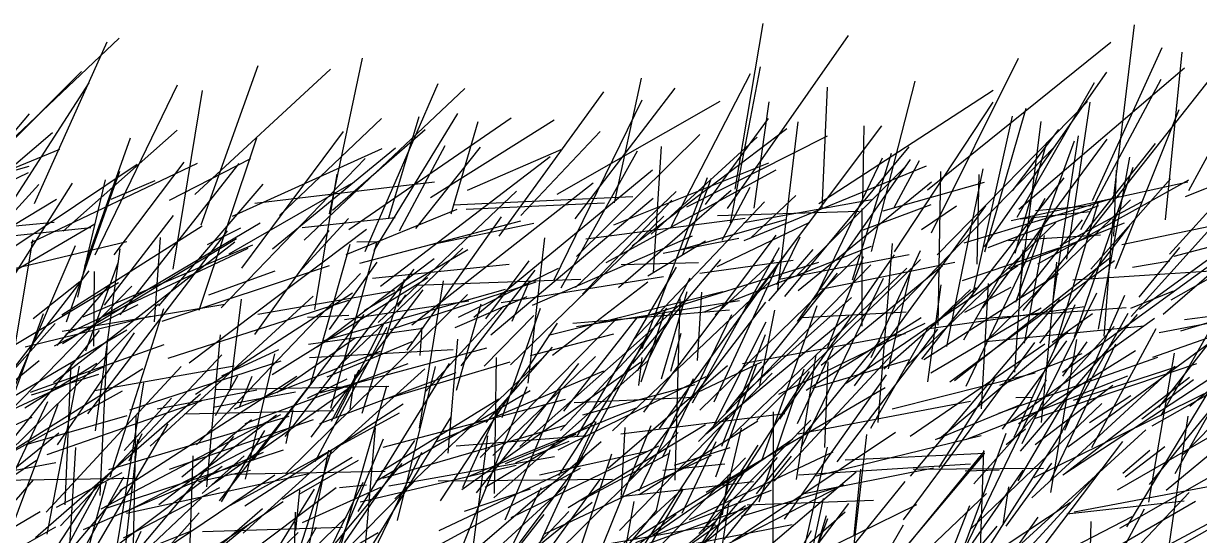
# Model space of a CAD drawing. Header units: metres. Extents: x 0 to 1019, y 0 to 619.
# Drawn here: x 125.5 to 253.4, y 562.3 to 617.9 of the extents above; entities that cross this region are included whole.
import ezdxf

# ---------------------------------------------------------------- set-up
doc = ezdxf.new("R2010")
doc.units = ezdxf.units.M

msp = doc.modelspace()

# ---------------------------------------------------------------- linework, layer by layer
at = {"color": 145}
for p, q in [((202.94, 599.94), (205.98, 617.94)), ((183.19, 590.01), (192.82, 609.64)), ((235.59, 597.63), (241.63, 598.17)), ((251.68, 571.1), (270.58, 590.2))]:
    msp.add_line(p, q, dxfattribs=at)
at = {"color": 65}
for p, q in [((202.09, 597.84), (215.25, 616.66)), ((177.57, 575.13), (181.75, 587.01)), ((231.74, 578.65), (240.68, 582.09)), ((232.41, 572.18), (234.52, 573.89)), ((201.73, 561.88), (209.06, 570.91))]:
    msp.add_line(p, q, dxfattribs=at)
at = {"color": 251}
for p, q in [((244.07, 598.56), (246.39, 617.8)), ((159.59, 560.77), (164.67, 572.8))]:
    msp.add_line(p, q, dxfattribs=at)
at = {"color": 119}
for p, q in [((116.34, 597.81), (135.9, 616.37)), ((156.4, 586.03), (160.89, 586.26)), ((237.25, 568.24), (244.33, 583.13)), ((209.24, 552.41), (212.86, 564.49)), ((226.67, 554.36), (246.13, 564.36))]:
    msp.add_line(p, q, dxfattribs=at)
at = {"color": 100}
for p, q in [((126.71, 598.39), (134.61, 615.95)), ((163.66, 593.28), (172.77, 608.17)), ((219.03, 597.6), (230.06, 600.69)), ((235.86, 591.84), (252.27, 600.94)), ((175.81, 585.84), (180.53, 592.16)), ((192.49, 566.76), (205.41, 574.75)), ((245.09, 569.07), (248.06, 571.56))]:
    msp.add_line(p, q, dxfattribs=at)
at = {"color": 114}
for p, q in [((223.86, 599.86), (243.81, 615.9)), ((177.94, 570.11), (185.63, 573.33))]:
    msp.add_line(p, q, dxfattribs=at)
at = {"color": 153}
for p, q in [((158.79, 597.27), (162.4, 614.19)), ((154.81, 552.68), (158.72, 571.57))]:
    msp.add_line(p, q, dxfattribs=at)
at = {"color": 235}
for p, q in [((224.29, 595.18), (233.74, 614.17)), ((173.68, 597.75), (188.7, 598.47))]:
    msp.add_line(p, q, dxfattribs=at)
at = {"color": 82}
for p, q in [((241.79, 598.7), (249.39, 615.35)), ((183.68, 571.6), (199.79, 579.59)), ((232.09, 555.33), (245.12, 572.5)), ((227.85, 553.25), (243.24, 570.03)), ((242.24, 557.11), (262.23, 567.8))]:
    msp.add_line(p, q, dxfattribs=at)
at = {"color": 233}
for p, q in [((249.76, 596.62), (251.56, 614.83)), ((152.56, 579.81), (169.48, 590.33))]:
    msp.add_line(p, q, dxfattribs=at)
at = {"color": 143}
for p, q in [((144.14, 599.36), (158.91, 612.98)), ((149.26, 591.37), (160.33, 606.22))]:
    msp.add_line(p, q, dxfattribs=at)
at = {"color": 95}
for p, q in [((144.83, 596.06), (151.05, 613.37)), ((229.74, 576.07), (230.5, 589.69)), ((188.93, 552.85), (204.76, 565.7))]:
    msp.add_line(p, q, dxfattribs=at)
at = {"color": 43}
for p, q in [((202.43, 596.27), (205.69, 613.24)), ((190.52, 591.75), (198.95, 591.96)), ((185.26, 585.36), (202.3, 586.82))]:
    msp.add_line(p, q, dxfattribs=at)
at = {"color": 22}
for p, q in [((233.78, 597.76), (251.81, 613.13)), ((144.54, 568.17), (150.21, 569.39))]:
    msp.add_line(p, q, dxfattribs=at)
at = {"color": 14}
for p, q in [((241.23, 594.99), (255.78, 613.38)), ((133.29, 592.79), (142.27, 611.29)), ((131.99, 586.05), (150.47, 593.89)), ((215.08, 554.29), (217.24, 573.29)), ((151.01, 551.19), (168.1, 568.23)), ((136.4, 562.04), (146.87, 567.53))]:
    msp.add_line(p, q, dxfattribs=at)
at = {"color": 30}
for p, q in [((115.01, 595.91), (131.83, 612.72)), ((169.79, 599.03), (183.25, 607.48))]:
    msp.add_line(p, q, dxfattribs=at)
at = {"color": 64}
for p, q in [((189.81, 598.45), (192.73, 612)), ((194.03, 590.9), (194.92, 604.57)), ((174.5, 586.04), (193.93, 602.04)), ((141.26, 581.56), (160.89, 587.86)), ((141.39, 569.51), (157.07, 574.9))]:
    msp.add_line(p, q, dxfattribs=at)
at = {"color": 2}
for p, q in [((196.01, 595.91), (204.61, 612.5)), ((230.06, 593.69), (243.38, 612.65)), ((225.96, 582.84), (229.93, 602.14)), ((198.96, 572.52), (217.68, 591.71)), ((223.9, 579.01), (225.33, 589.55)), ((173.03, 560.48), (180.3, 578.5))]:
    msp.add_line(p, q, dxfattribs=at)
at = {"color": 229}
for p, q in [((217.76, 593.15), (222.51, 611.67)), ((150.68, 584.13), (158.75, 595.44)), ((200.65, 576.83), (207.58, 591.71)), ((160.42, 585.76), (173.95, 587.79)), ((237.41, 583.32), (241.81, 586.42)), ((228.04, 572.72), (245.64, 579.64))]:
    msp.add_line(p, q, dxfattribs=at)
at = {"color": 42}
for p, q in [((233.62, 596.88), (242.02, 611.55)), ((211.63, 588.11), (218.97, 603.35)), ((207.79, 574.93), (220.25, 592.82)), ((205.58, 578.41), (207.25, 586.8)), ((128.07, 562.43), (131.6, 580.69)), ((247.16, 574.97), (252.8, 579.24))]:
    msp.add_line(p, q, dxfattribs=at)
at = {"color": 219}
for p, q in [((240.53, 595.56), (249.29, 611.88)), ((203.9, 594.35), (223.74, 602.46)), ((244.53, 567.25), (261.81, 577.2))]:
    msp.add_line(p, q, dxfattribs=at)
at = {"color": 191}
for p, q in [((121.43, 594.13), (132.66, 611.48)), ((174.36, 560.44), (176.01, 573.12)), ((117.91, 568.26), (137.86, 568.54))]:
    msp.add_line(p, q, dxfattribs=at)
at = {"color": 102}
for p, q in [((141.8, 591.25), (144.99, 610.67)), ((232.97, 596.53), (252.19, 600.73)), ((193.42, 590.53), (199.69, 594.32))]:
    msp.add_line(p, q, dxfattribs=at)
at = {"color": 181}
for p, q in [((156.05, 594.41), (173.51, 610.87)), ((196.86, 593.34), (208.46, 596.65)), ((239.12, 571.93), (257.08, 585.14))]:
    msp.add_line(p, q, dxfattribs=at)
at = {"color": 77}
for p, q in [((162.68, 593.16), (170.62, 611.44)), ((231.6, 575.6), (248.92, 581.68)), ((132.76, 559.94), (141.24, 574.45))]:
    msp.add_line(p, q, dxfattribs=at)
at = {"color": 39}
for p, q in [((177.25, 594.85), (188.64, 610.53)), ((147.87, 592.91), (161.21, 600.54)), ((196.32, 569.96), (202.39, 571.86)), ((154.84, 554.55), (155.11, 564.82))]:
    msp.add_line(p, q, dxfattribs=at)
at = {"color": 217}
for p, q in [((185.54, 596.73), (196.42, 610.9)), ((215.68, 590.07), (219.94, 603.85))]:
    msp.add_line(p, q, dxfattribs=at)
at = {"color": 200}
for p, q in [((212.02, 598.37), (231, 610.69)), ((210.1, 571.83), (219.08, 590.28)), ((168.65, 581.87), (168.87, 584.9))]:
    msp.add_line(p, q, dxfattribs=at)
at = {"color": 15}
for p, q in [((212.38, 597.87), (212.97, 611.04)), ((180.67, 581.87), (189.73, 584.23)), ((119.76, 573.87), (134.34, 580.68))]:
    msp.add_line(p, q, dxfattribs=at)
at = {"color": 124}
for p, q in [((183.55, 599.38), (201.29, 609.51)), ((199.71, 598.27), (206.57, 607.61)), ((161.78, 594.22), (164.3, 594.25)), ((241.75, 571.88), (248.75, 584.79)), ((211.36, 578.31), (221.86, 581.41))]:
    msp.add_line(p, q, dxfattribs=at)
at = {"color": 210}
for p, q in [((205.01, 597.87), (206.62, 609.44)), ((115.97, 590.98), (129.09, 598.84)), ((166.24, 587.18), (167.1, 588.46)), ((157.76, 574.48), (172.59, 580)), ((143.42, 555.45), (143.97, 570.96))]:
    msp.add_line(p, q, dxfattribs=at)
at = {"color": 58}
for p, q in [((220.26, 593.13), (231, 609.41)), ((175.19, 570.78), (190.14, 585.95)), ((181.64, 568.88), (193.4, 571.46)), ((204.22, 565.65), (217.99, 566.13))]:
    msp.add_line(p, q, dxfattribs=at)
at = {"color": 85}
for p, q in [((224.92, 592.81), (241.26, 609.46)), ((130.65, 546.41), (138.32, 562.78))]:
    msp.add_line(p, q, dxfattribs=at)
at = {"color": 245}
for p, q in [((239.03, 592.33), (241.57, 609.4)), ((196.39, 568.31), (196.94, 588.01)), ((154.35, 557.09), (159.04, 571.66)), ((237.61, 547.04), (247.48, 565.18))]:
    msp.add_line(p, q, dxfattribs=at)
at = {"color": 53}
for p, q in [((250.18, 592.87), (265.67, 609.93)), ((249.02, 576.22), (264.38, 595.96))]:
    msp.add_line(p, q, dxfattribs=at)
at = {"color": 195}
for p, q in [((110.74, 590), (126.18, 608.13)), ((180.9, 587.35), (198.3, 594.86)), ((173.11, 580.75), (181.17, 591.15)), ((185.49, 551.59), (204.04, 570.74))]:
    msp.add_line(p, q, dxfattribs=at)
at = {"color": 125}
for p, q in [((165.27, 596.83), (168.55, 607.85)), ((216.75, 585.05), (216.76, 597.84)), ((178.48, 580.85), (195.18, 597.02))]:
    msp.add_line(p, q, dxfattribs=at)
at = {"color": 252}
for p, q in [((228.7, 588.17), (233.11, 607.89)), ((170.88, 566.07), (183.59, 585.36)), ((146.43, 578.16), (165.25, 578.53)), ((117.37, 563.8), (129.34, 573.44)), ((162.65, 560.37), (163.81, 574.01))]:
    msp.add_line(p, q, dxfattribs=at)
at = {"color": 31}
for p, q in [((230.08, 593.13), (234.6, 608.76)), ((203.74, 581.01), (221.45, 584.24))]:
    msp.add_line(p, q, dxfattribs=at)
at = {"color": 101}
for p, q in [((244.3, 591.3), (251.22, 608.6)), ((251.41, 584.56), (268.95, 589.87)), ((134.79, 569.47), (154.42, 575.28))]:
    msp.add_line(p, q, dxfattribs=at)
at = {"color": 68}
for p, q in [((252.27, 599.81), (256.95, 608.37)), ((229.15, 585.84), (245.48, 587.08)), ((126.38, 577.59), (133.69, 579.83))]:
    msp.add_line(p, q, dxfattribs=at)
at = {"color": 175}
for p, q in [((153.35, 597.09), (164.46, 607.62)), ((186.34, 588.52), (196.04, 598.76))]:
    msp.add_line(p, q, dxfattribs=at)
at = {"color": 237}
for p, q in [((159.12, 597.65), (169.22, 606.41)), ((129.17, 582.95), (134.94, 589.58)), ((135.75, 561.39), (138.59, 578.9)), ((211.01, 545.86), (221.26, 563.47))]:
    msp.add_line(p, q, dxfattribs=at)
at = {"color": 27}
for p, q in [((160.92, 595.55), (178.56, 607.68)), ((238.29, 593.83), (247.12, 598.57)), ((206.61, 587.8), (211.4, 593.4))]:
    msp.add_line(p, q, dxfattribs=at)
at = {"color": 187}
for p, q in [((172.04, 597.26), (174.99, 607.29)), ((191.88, 583.58), (206.14, 598.56)), ((237.26, 566.97), (240.09, 583.61))]:
    msp.add_line(p, q, dxfattribs=at)
at = {"color": 46}
msp.add_line((191.71, 593.78), (208.57, 606.53), dxfattribs=at)
at = {"color": 40}
for p, q in [((204.07, 587.09), (218.9, 606.83)), ((228.9, 567.93), (244.18, 585)), ((199.74, 557.49), (203.61, 573.98)), ((111.19, 553.04), (129.01, 563.25))]:
    msp.add_line(p, q, dxfattribs=at)
at = {"color": 121}
for p, q in [((207.58, 588.99), (209.78, 607.25)), ((184.33, 555.71), (189.53, 571.16)), ((215.88, 562.35), (216.59, 569.51))]:
    msp.add_line(p, q, dxfattribs=at)
at = {"color": 73}
for p, q in [((216.82, 598.71), (216.97, 606.82)), ((148.68, 553.7), (157.16, 567.33))]:
    msp.add_line(p, q, dxfattribs=at)
at = {"color": 19}
for p, q in [((233.1, 599.77), (238.16, 606.43)), ((251.91, 599.15), (264.58, 604.18)), ((126.27, 577.89), (140.82, 583.06)), ((235.45, 568.61), (255.19, 578.32))]:
    msp.add_line(p, q, dxfattribs=at)
at = {"color": 248}
for p, q in [((233.84, 588.33), (236.22, 607.29)), ((246.02, 586.11), (263.4, 605.42)), ((147.04, 565.97), (151.78, 573.72)), ((172.46, 551.91), (184.84, 564.92))]:
    msp.add_line(p, q, dxfattribs=at)
at = {"color": 136}
for p, q in [((117.33, 596.43), (128.67, 606.1)), ((162.34, 575.58), (166.97, 590.16)), ((113.62, 568.24), (128.97, 585.33))]:
    msp.add_line(p, q, dxfattribs=at)
at = {"color": 182}
for p, q in [((129.84, 595.37), (142.23, 606.35)), ((140.59, 585.61), (158.79, 591.63)), ((125.69, 582.82), (139.28, 586.13)), ((207.16, 568.21), (219.99, 581.92))]:
    msp.add_line(p, q, dxfattribs=at)
at = {"color": 96}
for p, q in [((132.19, 591.58), (137.14, 605.53)), ((227.96, 569.31), (231.65, 569.43))]:
    msp.add_line(p, q, dxfattribs=at)
at = {"color": 123}
for p, q in [((144.62, 586.78), (150.88, 605.52)), ((233.75, 574.46), (246.47, 582.4)), ((220.02, 576.07), (235.57, 579.97))]:
    msp.add_line(p, q, dxfattribs=at)
at = {"color": 63}
for p, q in [((179.6, 597.08), (188.24, 606.2)), ((132.51, 575.52), (147.72, 595.43)), ((173.32, 567.51), (177.32, 576.37))]:
    msp.add_line(p, q, dxfattribs=at)
at = {"color": 138}
for p, q in [((185.68, 592.62), (199.08, 605.88)), ((149.61, 574.46), (167.35, 580.98))]:
    msp.add_line(p, q, dxfattribs=at)
at = {"color": 130}
for p, q in [((193.81, 595.06), (205.31, 605.59)), ((184, 589.21), (192.29, 604.1)), ((209.84, 568.89), (228.55, 570.07)), ((208.51, 552.26), (221.42, 568.16))]:
    msp.add_line(p, q, dxfattribs=at)
at = {"color": 108}
for p, q in [((197.68, 598.01), (212.99, 605.73)), ((135.36, 592.81), (143, 602.87)), ((207.48, 589.57), (210.02, 594.77)), ((233.73, 568.25), (239.26, 577.69)), ((195.07, 569.4), (201.82, 570.09))]:
    msp.add_line(p, q, dxfattribs=at)
at = {"color": 129}
for p, q in [((229.89, 587.06), (243.41, 605.39)), ((110.81, 594.4), (126.04, 601.77)), ((153.97, 573.06), (168, 591.24)), ((146.38, 575.35), (148.84, 579.67)), ((164.47, 549.36), (184.47, 567.7))]:
    msp.add_line(p, q, dxfattribs=at)
at = {"color": 70}
msp.add_line((233.45, 587.67), (239.86, 605.18), dxfattribs=at)
at = {"color": 164}
for p, q in [((237.54, 587.8), (240.3, 605.74)), ((195.04, 570.77), (202.56, 586.31)), ((199.79, 573.35), (215.31, 586.19)), ((162.13, 557.54), (168.84, 571.34)), ((193.42, 552.23), (201.68, 565.13)), ((242.04, 555.98), (254.28, 562.89))]:
    msp.add_line(p, q, dxfattribs=at)
at = {"color": 132}
for p, q in [((112.96, 597.52), (129.45, 604.28)), ((248.36, 581.69), (265.04, 587.56)), ((192.69, 579), (195.25, 586.49)), ((198.87, 577.87), (205.83, 581.18)), ((238.76, 569), (252.35, 579.49)), ((140.58, 560.63), (152.84, 568.88)), ((185.46, 547.35), (197.26, 567.31))]:
    msp.add_line(p, q, dxfattribs=at)
at = {"color": 33}
for p, q in [((148.26, 597), (164.54, 604.36)), ((220.24, 597.95), (222.99, 603.06))]:
    msp.add_line(p, q, dxfattribs=at)
at = {"color": 112}
for p, q in [((152.6, 593.46), (165.98, 604.43)), ((207.69, 577.65), (223.6, 585.36))]:
    msp.add_line(p, q, dxfattribs=at)
at = {"color": 47}
for p, q in [((166.41, 595.4), (171.37, 604.68)), ((233.36, 580.05), (234.25, 593.34)), ((121.15, 576.21), (132.64, 591.08)), ((192.71, 586), (212.02, 592)), ((238.8, 573.74), (245.32, 588.41)), ((173.96, 554.14), (186.73, 571.15))]:
    msp.add_line(p, q, dxfattribs=at)
at = {"color": 146}
for p, q in [((168.19, 595.65), (175.24, 604.52)), ((199.55, 586.62), (217.78, 593.76)), ((194.71, 573.93), (208.59, 593.09)), ((248, 567.83), (263.79, 587.23))]:
    msp.add_line(p, q, dxfattribs=at)
at = {"color": 155}
for p, q in [((173.82, 599.83), (184, 604.26)), ((223.52, 584.74), (240.95, 587.2))]:
    msp.add_line(p, q, dxfattribs=at)
at = {"color": 220}
for p, q in [((208.35, 588.28), (221.87, 604.55)), ((140.22, 587.27), (151.59, 600.48)), ((238.02, 572.82), (245.7, 586.47)), ((173.18, 567.3), (192.65, 581.13))]:
    msp.add_line(p, q, dxfattribs=at)
at = {"color": 201}
for p, q in [((219.96, 586.35), (237.62, 604.49)), ((164.34, 589.41), (182.8, 603.5)), ((148.48, 576.08), (164.33, 582.35)), ((148.07, 568.97), (164.86, 569.28)), ((206.81, 557.88), (222.71, 565.68))]:
    msp.add_line(p, q, dxfattribs=at)
at = {"color": 162}
for p, q in [((233.39, 593), (236.84, 605)), ((218.49, 574.57), (220.06, 594.04)), ((232.87, 574.7), (248.56, 585.92)), ((192.47, 578.59), (192.8, 581.64)), ((199.78, 567), (219.25, 578.39)), ((198.99, 562.5), (211.15, 574.85)), ((202.66, 561.7), (220.36, 573.53)), ((175.85, 551.33), (188.31, 568.49)), ((186.68, 555.62), (194.38, 565.01))]:
    msp.add_line(p, q, dxfattribs=at)
at = {"color": 61}
for p, q in [((234.25, 586.75), (248.67, 604.9)), ((149.01, 576.25), (150.4, 579.6)), ((225.43, 549.47), (235.88, 564.3))]:
    msp.add_line(p, q, dxfattribs=at)
at = {"color": 135}
for p, q in [((124.45, 593.66), (137.87, 602.64)), ((201.96, 575.67), (214.06, 590.81)), ((139.97, 555.26), (151.51, 565.23))]:
    msp.add_line(p, q, dxfattribs=at)
at = {"color": 17}
for p, q in [((126.33, 594.16), (144.45, 602.76)), ((209.66, 590.61), (221.57, 602.51)), ((136.45, 571.55), (141.61, 577.24)), ((190.93, 551.59), (207.53, 570.76))]:
    msp.add_line(p, q, dxfattribs=at)
at = {"color": 115}
for p, q in [((136.04, 586.27), (148.98, 602.73)), ((158.94, 576.13), (163.98, 594.25)), ((157.25, 570.33), (165.06, 584.95)), ((130.15, 554.85), (131.19, 571.86)), ((170.62, 568.23), (189.6, 568.42)), ((157.79, 558.98), (164.09, 562.62))]:
    msp.add_line(p, q, dxfattribs=at)
at = {"color": 180}
for p, q in [((141.41, 598.75), (150.24, 603.26)), ((209.73, 585.54), (221.99, 603.16)), ((214.78, 553.08), (229.96, 571.07)), ((130.28, 557.61), (136.43, 568.66))]:
    msp.add_line(p, q, dxfattribs=at)
at = {"color": 214}
for p, q in [((147, 587.06), (162.68, 603.26)), ((133.34, 573.69), (136.01, 593.44)), ((155.87, 563.7), (164.4, 567.57))]:
    msp.add_line(p, q, dxfattribs=at)
at = {"color": 205}
for p, q in [((189.75, 596.08), (206.58, 602.8)), ((145.52, 593.92), (149.14, 595.75)), ((179.49, 571.99), (197.31, 587.72))]:
    msp.add_line(p, q, dxfattribs=at)
at = {"color": 139}
for p, q in [((242.47, 584.71), (245.88, 603.42)), ((144.96, 566.85), (149.52, 570.94))]:
    msp.add_line(p, q, dxfattribs=at)
at = {"color": 76}
for p, q in [((249.51, 586.34), (269.33, 603.55)), ((122.54, 558.68), (129.28, 576.56)), ((233.69, 561.05), (247.6, 573.79))]:
    msp.add_line(p, q, dxfattribs=at)
at = {"color": 239}
for p, q in [((117.15, 599.94), (126.11, 602.44)), ((232.08, 563.45), (232.69, 567.6))]:
    msp.add_line(p, q, dxfattribs=at)
at = {"color": 140}
for p, q in [((130.19, 585.52), (136, 601.88)), ((126.8, 562.07), (144.75, 577.71)), ((203.03, 549.72), (215.3, 565.76))]:
    msp.add_line(p, q, dxfattribs=at)
at = {"color": 224}
for p, q in [((157.2, 586.88), (159.65, 601.58)), ((159.44, 575.04), (164.77, 585.45)), ((136.63, 564.88), (154.82, 574.17))]:
    msp.add_line(p, q, dxfattribs=at)
at = {"color": 92}
for p, q in [((188.91, 591.97), (207.4, 602.03)), ((226.29, 578.99), (244.19, 592.18)), ((224.21, 579.99), (236.23, 587.03)), ((171.72, 571.24), (172.76, 583.62))]:
    msp.add_line(p, q, dxfattribs=at)
at = {"color": 16}
msp.add_line((225.02, 585.16), (225.32, 601.86), dxfattribs=at)
at = {"color": 62}
for p, q in [((229.26, 591.79), (229.46, 601.55)), ((239.86, 583.88), (246.23, 602.33)), ((227.84, 594.1), (244.76, 599.17)), ((226.8, 579.15), (243.71, 592.49)), ((233.27, 573), (239.93, 587.39)), ((132.32, 553.97), (148.4, 573.05))]:
    msp.add_line(p, q, dxfattribs=at)
at = {"color": 240}
for p, q in [((244.11, 594.83), (244.43, 602.01)), ((130.03, 551.53), (134.55, 568.14))]:
    msp.add_line(p, q, dxfattribs=at)
at = {"color": 176}
for p, q in [((246.92, 586.91), (266.84, 601.39)), ((245.98, 587.02), (250.62, 588.88)), ((161.65, 558.34), (172.08, 575.25)), ((170.74, 552.47), (187.37, 565.92))]:
    msp.add_line(p, q, dxfattribs=at)
at = {"color": 158}
msp.add_line((120.95, 585), (130.85, 600.59), dxfattribs=at)
at = {"color": 225}
for p, q in [((123.91, 596.85), (127.18, 600.43)), ((140.04, 576.06), (150.89, 578.12))]:
    msp.add_line(p, q, dxfattribs=at)
at = {"color": 11}
for p, q in [((131.43, 588.19), (134.44, 600.96)), ((160.33, 581.17), (173.32, 593.51)), ((173.49, 564.96), (180.67, 567.38))]:
    msp.add_line(p, q, dxfattribs=at)
at = {"color": 122}
for p, q in [((135.05, 598.87), (139.85, 600.89)), ((199.09, 575.91), (216.43, 592.8)), ((192.14, 561.53), (206.9, 567.21))]:
    msp.add_line(p, q, dxfattribs=at)
at = {"color": 21}
for p, q in [((150.66, 598.41), (170.24, 600.73)), ((228.07, 578.54), (236.72, 596.68)), ((190.36, 562.84), (206.97, 579.93)), ((205.53, 565.95), (210.44, 580.42))]:
    msp.add_line(p, q, dxfattribs=at)
at = {"color": 137}
for p, q in [((167.76, 585.18), (187.49, 600.63)), ((164.65, 571.91), (184.48, 577.11)), ((136.61, 560.98), (137.94, 572.75))]:
    msp.add_line(p, q, dxfattribs=at)
at = {"color": 178}
for p, q in [((192.83, 582.62), (199.94, 601.22)), ((149.67, 568.41), (152.85, 582.04))]:
    msp.add_line(p, q, dxfattribs=at)
at = {"color": 197}
for p, q in [((197.19, 592.78), (200.34, 601.15)), ((239.68, 590.1), (255.25, 591.1)), ((122.95, 571.02), (133.78, 584.58))]:
    msp.add_line(p, q, dxfattribs=at)
at = {"color": 174}
msp.add_line((201.53, 594.4), (204.57, 600.15), dxfattribs=at)
at = {"color": 213}
msp.add_line((209.78, 588.94), (224.28, 600.73), dxfattribs=at)
at = {"color": 149}
msp.add_line((223.23, 581.46), (238.71, 601.17), dxfattribs=at)
at = {"color": 97}
msp.add_line((241.63, 591.24), (250.29, 601.08), dxfattribs=at)
at = {"color": 78}
for p, q in [((164.1, 585.44), (179.13, 599.72)), ((237.7, 582.64), (242.46, 598.55)), ((243.07, 583.98), (244.05, 596.71)), ((199.08, 590.8), (209.24, 592.22))]:
    msp.add_line(p, q, dxfattribs=at)
at = {"color": 165}
for p, q in [((172.25, 598.24), (191.79, 599.14)), ((177.46, 587.62), (195.15, 590.45))]:
    msp.add_line(p, q, dxfattribs=at)
at = {"color": 215}
for p, q in [((176.34, 584.12), (194, 598.96)), ((128.09, 571.1), (144.89, 576.92))]:
    msp.add_line(p, q, dxfattribs=at)
at = {"color": 90}
msp.add_line((185.56, 589.26), (196.5, 599.68), dxfattribs=at)
at = {"color": 223}
for p, q in [((190.23, 589.27), (202.5, 599.83)), ((162.56, 586.76), (173.86, 593.39)), ((127.97, 564.83), (142.68, 580.65)), ((165.26, 567.68), (183.26, 570.9))]:
    msp.add_line(p, q, dxfattribs=at)
at = {"color": 25}
for p, q in [((203.89, 596.31), (217.8, 598.82)), ((250.81, 569.03), (258.38, 582.5)), ((199.46, 562.85), (205.44, 572.13))]:
    msp.add_line(p, q, dxfattribs=at)
at = {"color": 89}
for p, q in [((204.67, 594.7), (209.55, 599.27)), ((234.04, 588.19), (240.72, 596.59)), ((179.07, 570.22), (184.88, 572.56))]:
    msp.add_line(p, q, dxfattribs=at)
at = {"color": 126}
for p, q in [((227.8, 583.58), (236.64, 598.96)), ((161.05, 576.02), (161.59, 579.78)), ((235.19, 566.4), (250.78, 580.7))]:
    msp.add_line(p, q, dxfattribs=at)
at = {"color": 116}
for p, q in [((230.09, 583.29), (245.93, 598.77)), ((120.73, 572.43), (137.29, 589.38)), ((220.79, 546.15), (228.46, 565.55))]:
    msp.add_line(p, q, dxfattribs=at)
at = {"color": 134}
msp.add_line((160.6, 592.85), (172.7, 597.75), dxfattribs=at)
at = {"color": 6}
for p, q in [((201, 597.08), (216.42, 597.54)), ((165.41, 584.7), (181.29, 589.86)), ((136.35, 544.26), (155.38, 562.64))]:
    msp.add_line(p, q, dxfattribs=at)
at = {"color": 238}
for p, q in [((215.9, 578.55), (230.22, 598.12)), ((201.83, 565.95), (211.02, 580.11)), ((148.04, 565.58), (166.42, 575.64)), ((157.33, 558.97), (166.71, 570.13)), ((226.5, 557.39), (231.43, 563.3)), ((133.46, 558.71), (143.85, 562.86))]:
    msp.add_line(p, q, dxfattribs=at)
at = {"color": 226}
for p, q in [((216.87, 595.53), (224.25, 598.29)), ((158.2, 583.48), (177.94, 589.08)), ((153.07, 577.84), (161.58, 583.78)), ((232, 573.87), (239, 583.47)), ((164.44, 569.3), (177.21, 577.15))]:
    msp.add_line(p, q, dxfattribs=at)
at = {"color": 75}
for p, q in [((223.22, 595.54), (227.01, 598.14)), ((195.09, 592.98), (203.34, 594.62)), ((190.44, 566.55), (204.92, 568.18))]:
    msp.add_line(p, q, dxfattribs=at)
at = {"color": 177}
for p, q in [((230.46, 593.6), (242.49, 598.15)), ((189.28, 555.56), (202.08, 575.13))]:
    msp.add_line(p, q, dxfattribs=at)
at = {"color": 243}
for p, q in [((233.92, 596.7), (241.55, 597.5)), ((172.12, 558.61), (188.36, 572.51))]:
    msp.add_line(p, q, dxfattribs=at)
at = {"color": 93}
for p, q in [((111.29, 594.67), (128.83, 596.35)), ((172.82, 586.04), (183.72, 591.37)), ((230.6, 561.19), (238.55, 573.6))]:
    msp.add_line(p, q, dxfattribs=at)
at = {"color": 142}
for p, q in [((114.5, 585.19), (133.28, 596.19)), ((250.69, 592.65), (266.68, 596.89)), ((213.03, 582.75), (216.9, 592.62)), ((168.17, 589.51), (186.13, 590.17)), ((159, 574.73), (162.01, 580.32))]:
    msp.add_line(p, q, dxfattribs=at)
at = {"color": 32}
for p, q in [((134.18, 586.17), (151.25, 596.27)), ((156.4, 577.23), (160.73, 579.33))]:
    msp.add_line(p, q, dxfattribs=at)
at = {"color": 86}
for p, q in [((134.34, 587.35), (141.83, 597.08)), ((143.54, 581.05), (162.81, 595.6)), ((227.35, 559.64), (236.79, 579.26))]:
    msp.add_line(p, q, dxfattribs=at)
at = {"color": 212}
for p, q in [((155.45, 590.88), (160.85, 596.76)), ((123.85, 594.83), (132.83, 595.79)), ((203.61, 564.39), (213.82, 567.47))]:
    msp.add_line(p, q, dxfattribs=at)
at = {"color": 67}
for p, q in [((155.84, 595.79), (165.96, 596.87)), ((184.76, 565.35), (199.71, 574.36))]:
    msp.add_line(p, q, dxfattribs=at)
at = {"color": 228}
for p, q in [((162.1, 591.89), (179.63, 596.51)), ((145.47, 567.58), (146.93, 584.12)), ((197.95, 559.27), (214.76, 567.84))]:
    msp.add_line(p, q, dxfattribs=at)
at = {"color": 49}
for p, q in [((167.24, 582.43), (177.51, 596.92)), ((193, 575.71), (207.38, 594.95)), ((139.76, 585.53), (140.41, 594.7)), ((212.03, 589.03), (226.82, 592)), ((146.83, 566.06), (157.26, 579.39)), ((159.9, 567.52), (162.83, 567.82))]:
    msp.add_line(p, q, dxfattribs=at)
at = {"color": 1}
for p, q in [((170.05, 593.97), (181.03, 596.25)), ((196.89, 552.91), (216.1, 569.23))]:
    msp.add_line(p, q, dxfattribs=at)
at = {"color": 50}
for p, q in [((186.7, 594.54), (204.02, 596.78)), ((158.81, 584.68), (163.97, 592.01)), ((225.16, 572.85), (239.11, 584.44))]:
    msp.add_line(p, q, dxfattribs=at)
at = {"color": 71}
for p, q in [((200.98, 591.52), (211.06, 596.36)), ((118.43, 573.9), (136.76, 584.65))]:
    msp.add_line(p, q, dxfattribs=at)
at = {"color": 120}
for p, q in [((221.57, 580.75), (237.8, 596.32)), ((241.47, 574.58), (245.98, 577.5))]:
    msp.add_line(p, q, dxfattribs=at)
at = {"color": 8}
for p, q in [((232.72, 591.31), (245.29, 596.27)), ((236.27, 574.59), (237.94, 592)), ((226, 556.17), (232.42, 573.41)), ((210.45, 566.87), (224.5, 569.65)), ((221.55, 551.22), (234.28, 569.39))]:
    msp.add_line(p, q, dxfattribs=at)
at = {"color": 236}
for p, q in [((244.99, 593.93), (260.54, 597.16)), ((189.59, 573.66), (206.83, 590.03)), ((181.35, 560.73), (187.8, 574.69))]:
    msp.add_line(p, q, dxfattribs=at)
at = {"color": 118}
for p, q in [((250.35, 587.92), (265.27, 596.39)), ((249.25, 575.3), (258.23, 591.01)), ((165.91, 566.27), (181.78, 581.38)), ((201.54, 564.56), (202.22, 568.89)), ((239.01, 564.66), (251.78, 566.07))]:
    msp.add_line(p, q, dxfattribs=at)
at = {"color": 72}
for p, q in [((129.67, 586.29), (144.93, 595.95)), ((128.79, 578.94), (148.49, 594.2)), ((163.48, 590.28), (178.36, 591.8)), ((119.46, 568.52), (138.5, 580.45)), ((119.48, 558.64), (128.15, 576.87)), ((162.15, 565.94), (179.12, 569.95)), ((200.81, 556.4), (202.28, 565.92)), ((205.51, 552.94), (211.22, 562.86))]:
    msp.add_line(p, q, dxfattribs=at)
at = {"color": 144}
msp.add_line((232.67, 594.35), (242.68, 594.96), dxfattribs=at)
at = {"color": 87}
for p, q in [((236.09, 583.22), (245.85, 595.99)), ((191.56, 568.45), (206.27, 587.67))]:
    msp.add_line(p, q, dxfattribs=at)
at = {"color": 5}
for p, q in [((121.26, 590.56), (136.74, 594.24)), ((132.3, 582.37), (135.85, 592.06)), ((130.03, 565.63), (130.7, 581.06)), ((131.15, 557.87), (147.11, 569.84)), ((221.33, 553.97), (239.37, 565.89))]:
    msp.add_line(p, q, dxfattribs=at)
at = {"color": 250}
msp.add_line((123.3, 575.56), (131.17, 593.81), dxfattribs=at)
at = {"color": 173}
msp.add_line((123.91, 578.73), (126.52, 594.45), dxfattribs=at)
at = {"color": 170}
for p, q in [((129.75, 583.18), (148.67, 594.57)), ((149.59, 565.51), (166.82, 576.6))]:
    msp.add_line(p, q, dxfattribs=at)
at = {"color": 28}
for p, q in [((156.74, 578.68), (161.05, 593.98)), ((128.88, 582.91), (137.99, 587.39)), ((183.94, 573.72), (193.33, 583.79)), ((129.55, 563.36), (147.1, 581.94))]:
    msp.add_line(p, q, dxfattribs=at)
at = {"color": 244}
for p, q in [((180.41, 578.86), (182.22, 594.66)), ((238.56, 580.04), (255.86, 592.64)), ((136.7, 564.73), (156.56, 569.03))]:
    msp.add_line(p, q, dxfattribs=at)
at = {"color": 151}
for p, q in [((234.41, 583.2), (236.59, 594.89)), ((185.72, 569.88), (193.62, 584.54)), ((228.55, 562.98), (242.82, 576.65))]:
    msp.add_line(p, q, dxfattribs=at)
at = {"color": 56}
for p, q in [((130.11, 584.17), (149.95, 593.54)), ((122.06, 570.17), (136.29, 578.02)), ((175.73, 567.56), (187.67, 574.74))]:
    msp.add_line(p, q, dxfattribs=at)
at = {"color": 127}
for p, q in [((157.44, 582.79), (170.19, 592.41)), ((165.32, 577.27), (178.46, 581.19)), ((164.61, 568.54), (184.42, 574.28))]:
    msp.add_line(p, q, dxfattribs=at)
at = {"color": 66}
for p, q in [((198.3, 576.7), (207.77, 593.59)), ((241.26, 547), (241.67, 563.81))]:
    msp.add_line(p, q, dxfattribs=at)
at = {"color": 141}
for p, q in [((207.72, 590.16), (221.85, 592.84)), ((150.49, 570.5), (162.56, 586.32)), ((200.61, 574.27), (206.29, 585.51)), ((170.74, 562.84), (185.56, 569.85)), ((135.89, 557.93), (144.88, 566.4))]:
    msp.add_line(p, q, dxfattribs=at)
at = {"color": 172}
for p, q in [((217.71, 581.65), (223.09, 593.28)), ((209.8, 573.35), (228.52, 576.91)), ((141.65, 546.04), (160.66, 564.31))]:
    msp.add_line(p, q, dxfattribs=at)
at = {"color": 193}
for p, q in [((227.65, 590.02), (238.18, 593.56)), ((175.86, 574.57), (183.06, 582.76)), ((142.73, 568.67), (150.32, 574.89)), ((134.63, 565.29), (153.79, 571.62))]:
    msp.add_line(p, q, dxfattribs=at)
at = {"color": 110}
for p, q in [((246.89, 588.2), (251.29, 593.59)), ((169.23, 577.94), (177.74, 587.21))]:
    msp.add_line(p, q, dxfattribs=at)
at = {"color": 157}
for p, q in [((145.69, 588.45), (152.89, 591.06)), ((156.82, 572.97), (168.98, 588.99)), ((207.07, 560.76), (207.1, 575.73)), ((187.3, 558.24), (193.81, 574.24)), ((189.46, 552.4), (191.95, 566))]:
    msp.add_line(p, q, dxfattribs=at)
at = {"color": 230}
for p, q in [((185.75, 573.08), (196.56, 591.46)), ((133.86, 566.64), (134.64, 583.57)), ((137.42, 558.6), (137.78, 575.38)), ((196.65, 548.98), (214.89, 564.86))]:
    msp.add_line(p, q, dxfattribs=at)
at = {"color": 57}
for p, q in [((191.81, 581.01), (201.38, 592.28)), ((219.62, 580.43), (222.02, 590.88)), ((223.44, 581.43), (238.12, 590.78))]:
    msp.add_line(p, q, dxfattribs=at)
at = {"color": 186}
for p, q in [((200.74, 586.3), (207.19, 592.23)), ((151, 586.37), (165.9, 588.93)), ((156.64, 581.64), (172.26, 582.53)), ((179.63, 556.57), (196.74, 573.48))]:
    msp.add_line(p, q, dxfattribs=at)
at = {"color": 10}
for p, q in [((202.42, 573.03), (221.59, 591.37)), ((133.17, 582.89), (133.24, 590.99)), ((132.02, 562.94), (151.62, 571.34)), ((127.63, 557.16), (136.19, 567.27))]:
    msp.add_line(p, q, dxfattribs=at)
at = {"color": 133}
for p, q in [((205.3, 574.84), (223.08, 592.29)), ((129.71, 584.52), (147.41, 587.44)), ((174.07, 568.78), (192.18, 576.17))]:
    msp.add_line(p, q, dxfattribs=at)
at = {"color": 159}
for p, q in [((212.29, 580.8), (225.49, 591.64)), ((178.58, 564.27), (194.63, 572.03)), ((192.29, 561), (204.57, 565.45))]:
    msp.add_line(p, q, dxfattribs=at)
at = {"color": 52}
for p, q in [((215.01, 578.87), (233.67, 591.64)), ((232.42, 563.3), (237.37, 570.15))]:
    msp.add_line(p, q, dxfattribs=at)
at = {"color": 241}
for p, q in [((246.14, 591.46), (250.23, 592.16)), ((133.97, 565.18), (153.51, 575.46)), ((121.76, 561.67), (127.34, 564.89))]:
    msp.add_line(p, q, dxfattribs=at)
at = {"color": 179}
msp.add_line((121.19, 581.01), (135.84, 589.78), dxfattribs=at)
at = {"color": 74}
msp.add_line((126.56, 585.88), (131.64, 589.9), dxfattribs=at)
at = {"color": 113}
for p, q in [((144.33, 572.16), (162.16, 590.78)), ((247.92, 565.91), (250.71, 582.11))]:
    msp.add_line(p, q, dxfattribs=at)
at = {"color": 41}
msp.add_line((168.58, 573.98), (171.21, 589.96), dxfattribs=at)
at = {"color": 12}
for p, q in [((178.69, 585.61), (180.57, 589.95)), ((160.09, 561.44), (165.05, 578.55))]:
    msp.add_line(p, q, dxfattribs=at)
at = {"color": 167}
for p, q in [((183.06, 581.89), (193.43, 589.88)), ((157.75, 577.82), (175.92, 582.7)), ((136.99, 570.4), (138.41, 573.38))]:
    msp.add_line(p, q, dxfattribs=at)
at = {"color": 13}
for p, q in [((193.6, 581.65), (198.02, 590.3)), ((209.7, 574.47), (213.61, 582.7)), ((238.59, 568.89), (255.72, 580.12)), ((242.68, 560.07), (253.01, 566.04))]:
    msp.add_line(p, q, dxfattribs=at)
at = {"color": 188}
for p, q in [((252.38, 576.37), (269.15, 590.29)), ((176.69, 566.41), (193.47, 581.33))]:
    msp.add_line(p, q, dxfattribs=at)
at = {"color": 192}
msp.add_line((144.23, 577.65), (161.31, 588.69), dxfattribs=at)
at = {"color": 184}
for p, q in [((154.02, 568.99), (173.8, 588.51)), ((234.17, 572.28), (242.29, 588.66)), ((176.75, 566.85), (176.98, 581.63)), ((143.04, 575.52), (159.28, 575.89)), ((193.94, 562.33), (209.19, 572.82)), ((191.56, 561.68), (205.25, 570.16))]:
    msp.add_line(p, q, dxfattribs=at)
at = {"color": 79}
for p, q in [((182.61, 584.08), (201.59, 588.83)), ((129.11, 565.37), (136.24, 569.15))]:
    msp.add_line(p, q, dxfattribs=at)
at = {"color": 48}
msp.add_line((194.9, 579.31), (197.7, 588.82), dxfattribs=at)
at = {"color": 183}
for p, q in [((198.85, 581.33), (199.29, 588.73)), ((217.69, 573.97), (223.81, 584.7)), ((229.59, 559.85), (229.97, 571.55))]:
    msp.add_line(p, q, dxfattribs=at)
at = {"color": 106}
msp.add_line((219.12, 580.43), (229.16, 589.25), dxfattribs=at)
at = {"color": 207}
msp.add_line((224.12, 584.84), (228.54, 589.04), dxfattribs=at)
at = {"color": 156}
for p, q in [((227.92, 586.59), (232.94, 589.3)), ((186.37, 575.4), (198.58, 578.7))]:
    msp.add_line(p, q, dxfattribs=at)
at = {"color": 232}
msp.add_line((121.31, 568.77), (140.21, 587.46), dxfattribs=at)
at = {"color": 44}
for p, q in [((139.28, 572.01), (157.04, 588.3)), ((214.03, 570.31), (224.99, 584.73)), ((189.12, 569.62), (202.08, 580.78)), ((192.48, 567.14), (198.39, 579.35)), ((125.75, 552.71), (134.01, 567.99))]:
    msp.add_line(p, q, dxfattribs=at)
at = {"color": 199}
for p, q in [((148.01, 578.02), (149.22, 587.97)), ((249.43, 556.34), (252.22, 575.28))]:
    msp.add_line(p, q, dxfattribs=at)
at = {"color": 209}
for p, q in [((172.47, 584.9), (180.31, 588.28)), ((185.7, 556.04), (196.53, 564.62))]:
    msp.add_line(p, q, dxfattribs=at)
at = {"color": 26}
for p, q in [((172.61, 578.08), (175.3, 587.46)), ((156.53, 583.11), (168.99, 584.84)), ((186.2, 566.15), (195.79, 571.26)), ((112.27, 551.79), (126.6, 568.36))]:
    msp.add_line(p, q, dxfattribs=at)
at = {"color": 55}
for p, q in [((185.66, 585.02), (203.4, 587.83)), ((175.64, 580.7), (181.02, 586.2)), ((174.79, 566.92), (185.94, 581)), ((114.13, 561.89), (126.92, 570.5)), ((144.07, 555.97), (159.54, 567.52))]:
    msp.add_line(p, q, dxfattribs=at)
at = {"color": 218}
for p, q in [((202.82, 576.8), (215.6, 588.17)), ((221.99, 568.75), (238.24, 587.96)), ((210.29, 585.98), (221.54, 586.6)), ((176.58, 570.99), (187.72, 581.75)), ((222.28, 569.52), (236.48, 569.6))]:
    msp.add_line(p, q, dxfattribs=at)
at = {"color": 54}
for p, q in [((205.88, 570.55), (211.85, 587.3)), ((195.95, 580.15), (197.04, 584.29))]:
    msp.add_line(p, q, dxfattribs=at)
at = {"color": 185}
for p, q in [((249.06, 584.36), (266.08, 587.59)), ((248.31, 574.23), (262.06, 581.99)), ((214.91, 570.53), (230.1, 571.24))]:
    msp.add_line(p, q, dxfattribs=at)
at = {"color": 150}
for p, q in [((251.8, 585.77), (271.16, 588.25)), ((190.5, 573.35), (208.32, 575.56))]:
    msp.add_line(p, q, dxfattribs=at)
at = {"color": 190}
for p, q in [((122.67, 572.77), (127.67, 586.41)), ((197.98, 564.03), (213.6, 571.41)), ((155.13, 562.85), (155.56, 567.24))]:
    msp.add_line(p, q, dxfattribs=at)
at = {"color": 166}
for p, q in [((134.94, 568.63), (140.78, 586.98)), ((208.29, 564.06), (219.4, 579.75))]:
    msp.add_line(p, q, dxfattribs=at)
at = {"color": 148}
for p, q in [((183.75, 568.81), (195.5, 587)), ((212.68, 571.86), (213.05, 581.19))]:
    msp.add_line(p, q, dxfattribs=at)
at = {"color": 60}
msp.add_line((184.31, 575.82), (192.34, 586.07), dxfattribs=at)
at = {"color": 4}
for p, q in [((210.66, 578.09), (223.17, 586)), ((140.25, 565.68), (153.05, 575.41))]:
    msp.add_line(p, q, dxfattribs=at)
at = {"color": 231}
for p, q in [((233.97, 571.47), (246.69, 586.32)), ((172.57, 572.04), (186.86, 573.16)), ((187.18, 561.06), (200.84, 563.46))]:
    msp.add_line(p, q, dxfattribs=at)
at = {"color": 37}
for p, q in [((192.32, 580.18), (195.81, 585.71)), ((194.35, 564.87), (195.86, 571.62))]:
    msp.add_line(p, q, dxfattribs=at)
at = {"color": 103}
for p, q in [((230.2, 583.38), (247.42, 585.07)), ((238.59, 579.61), (241.21, 583.36)), ((235.5, 575.01), (253.14, 580.98)), ((206.17, 545.87), (213, 564.16))]:
    msp.add_line(p, q, dxfattribs=at)
at = {"color": 255}
for p, q in [((129.21, 572.16), (137.58, 584.31)), ((245.55, 563.24), (255.74, 580.05))]:
    msp.add_line(p, q, dxfattribs=at)
at = {"color": 35}
msp.add_line((158.56, 579.55), (167.78, 583.39), dxfattribs=at)
at = {"color": 36}
for p, q in [((201.49, 572.01), (206.23, 584.14)), ((174.44, 552.75), (181.86, 567.5)), ((195.36, 559.45), (204.05, 565.56))]:
    msp.add_line(p, q, dxfattribs=at)
at = {"color": 29}
msp.add_line((205.25, 566.84), (218.71, 583.49), dxfattribs=at)
at = {"color": 163}
for p, q in [((147.07, 579.66), (153.27, 582.53)), ((182.13, 562.46), (200.35, 571.02))]:
    msp.add_line(p, q, dxfattribs=at)
at = {"color": 107}
for p, q in [((221.26, 563.99), (235.55, 583.27)), ((154.07, 572.31), (154.84, 575.94)), ((166.53, 559.02), (186.1, 569.6)), ((189.76, 559.72), (209.15, 563.48))]:
    msp.add_line(p, q, dxfattribs=at)
at = {"color": 203}
for p, q in [((221.97, 573.09), (236.61, 583.14)), ((209.62, 568.39), (211.76, 581.94)), ((135.46, 553.91), (153.77, 566)), ((147.27, 545.85), (157.38, 563.19))]:
    msp.add_line(p, q, dxfattribs=at)
at = {"color": 206}
msp.add_line((110.06, 567.43), (127.21, 581.32), dxfattribs=at)
at = {"color": 24}
msp.add_line((125.65, 576.19), (133.48, 581.04), dxfattribs=at)
at = {"color": 227}
msp.add_line((137.07, 575.97), (153.54, 581.3), dxfattribs=at)
at = {"color": 242}
for p, q in [((161.92, 564.92), (171.85, 581)), ((188.09, 558.99), (197.21, 567.38))]:
    msp.add_line(p, q, dxfattribs=at)
at = {"color": 171}
msp.add_line((200.82, 568.67), (205.27, 580.84), dxfattribs=at)
at = {"color": 84}
msp.add_line((133.24, 578.05), (148.42, 580.74), dxfattribs=at)
at = {"color": 20}
for p, q in [((136, 567.19), (155.23, 579.61)), ((149.4, 562.54), (169.16, 580.43))]:
    msp.add_line(p, q, dxfattribs=at)
at = {"color": 7}
msp.add_line((166.2, 563.93), (170.32, 580.66), dxfattribs=at)
at = {"color": 131}
msp.add_line((170.49, 572.51), (188.65, 580.18), dxfattribs=at)
at = {"color": 211}
msp.add_line((239.73, 577.01), (251.14, 580.69), dxfattribs=at)
at = {"color": 99}
msp.add_line((146.02, 567.84), (161.58, 578.83), dxfattribs=at)
at = {"color": 69}
msp.add_line((225.14, 569.68), (231.19, 579.24), dxfattribs=at)
at = {"color": 111}
msp.add_line((235.56, 572.19), (244.03, 578.64), dxfattribs=at)
at = {"color": 254}
msp.add_line((146.13, 576.25), (155.11, 577.93), dxfattribs=at)
at = {"color": 3}
msp.add_line((163.83, 568.19), (180.62, 578.07), dxfattribs=at)
at = {"color": 98}
for p, q in [((177.91, 564), (183.89, 578.02)), ((121.08, 548.73), (133.75, 568.1))]:
    msp.add_line(p, q, dxfattribs=at)
at = {"color": 249}
for p, q in [((185.43, 576.75), (198.47, 577.35)), ((249.83, 567.23), (262.64, 577.84))]:
    msp.add_line(p, q, dxfattribs=at)
at = {"color": 23}
msp.add_line((233.45, 577.29), (235.26, 577.34), dxfattribs=at)
at = {"color": 196}
msp.add_line((224.72, 572.75), (234.07, 576.56), dxfattribs=at)
at = {"color": 94}
for p, q in [((114.72, 569.88), (126.46, 575.16)), ((218.81, 555.98), (230.28, 566.86))]:
    msp.add_line(p, q, dxfattribs=at)
at = {"color": 161}
msp.add_line((125.53, 572.13), (136.79, 575.35), dxfattribs=at)
at = {"color": 246}
msp.add_line((190.57, 566.65), (190.95, 574.02), dxfattribs=at)
at = {"color": 216}
for p, q in [((211.75, 568.77), (229.69, 573.18)), ((155.51, 566.8), (161.96, 570.48))]:
    msp.add_line(p, q, dxfattribs=at)
at = {"color": 51}
msp.add_line((160.42, 561.49), (168.08, 572.63), dxfattribs=at)
at = {"color": 45}
msp.add_line((197.16, 564.71), (200.88, 572.53), dxfattribs=at)
at = {"color": 189}
for p, q in [((208.86, 554), (212.98, 571.9)), ((245.35, 568.68), (249.66, 571.98))]:
    msp.add_line(p, q, dxfattribs=at)
at = {"color": 221}
msp.add_line((153.68, 566.24), (161.25, 570.83), dxfattribs=at)
at = {"color": 117}
msp.add_line((218.37, 557.18), (230.06, 571.48), dxfattribs=at)
at = {"color": 160}
msp.add_line((244.78, 563.1), (259.19, 571.28), dxfattribs=at)
at = {"color": 88}
msp.add_line((119.08, 568.33), (129.01, 570.25), dxfattribs=at)
at = {"color": 204}
msp.add_line((155.11, 553.22), (162.47, 568.1), dxfattribs=at)
at = {"color": 234}
msp.add_line((237.3, 551.19), (252.33, 566.98), dxfattribs=at)
at = {"color": 34}
msp.add_line((239.82, 564.86), (256.4, 568.01), dxfattribs=at)
at = {"color": 104}
msp.add_line((210.77, 558.11), (212.55, 566.33), dxfattribs=at)
at = {"color": 198}
msp.add_line((129.9, 548.4), (144.61, 564.78), dxfattribs=at)
at = {"color": 128}
for p, q in [((175.31, 555.85), (182.15, 564.57)), ((143.14, 557.89), (150.17, 563.65))]:
    msp.add_line(p, q, dxfattribs=at)
at = {"color": 253}
msp.add_line((145, 562.72), (160.2, 563.22), dxfattribs=at)
at = {"color": 168}
msp.add_line((183.87, 549.83), (200.83, 563.87), dxfattribs=at)

doc.saveas('drawing.dxf')
